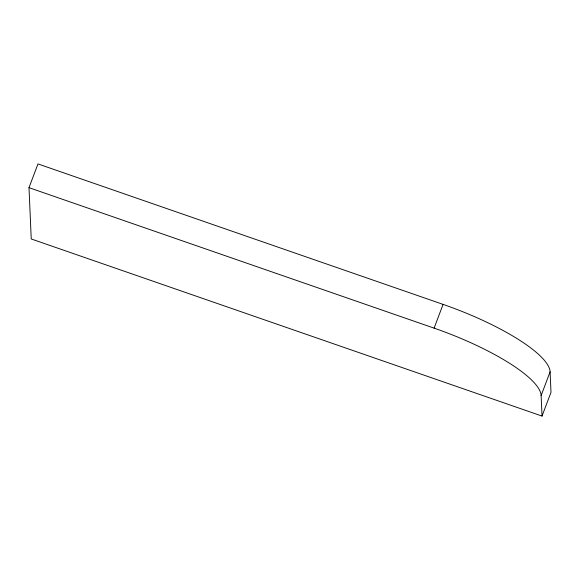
<?xml version="1.0" encoding="UTF-8"?>
<svg xmlns="http://www.w3.org/2000/svg" width="580" height="580" viewBox="0 0 580 580"><rect width="100%" height="100%" fill="white"/><g stroke="black" fill="none" stroke-linecap="round" stroke-linejoin="round"><path stroke-width="0.87" d="M29 187.666L37.976 163.922L443.076 304.384A112.469 28.485 20.7 0 1 550.101 371.809L551 392.334L542.024 416.077L31.24 238.967L29 187.666L434.108 328.135A112.469 28.485 20.7 0 1 541.133 395.56L542.024 416.077M434.108 328.135L443.076 304.384M541.133 395.56L550.101 371.809"/></g></svg>
